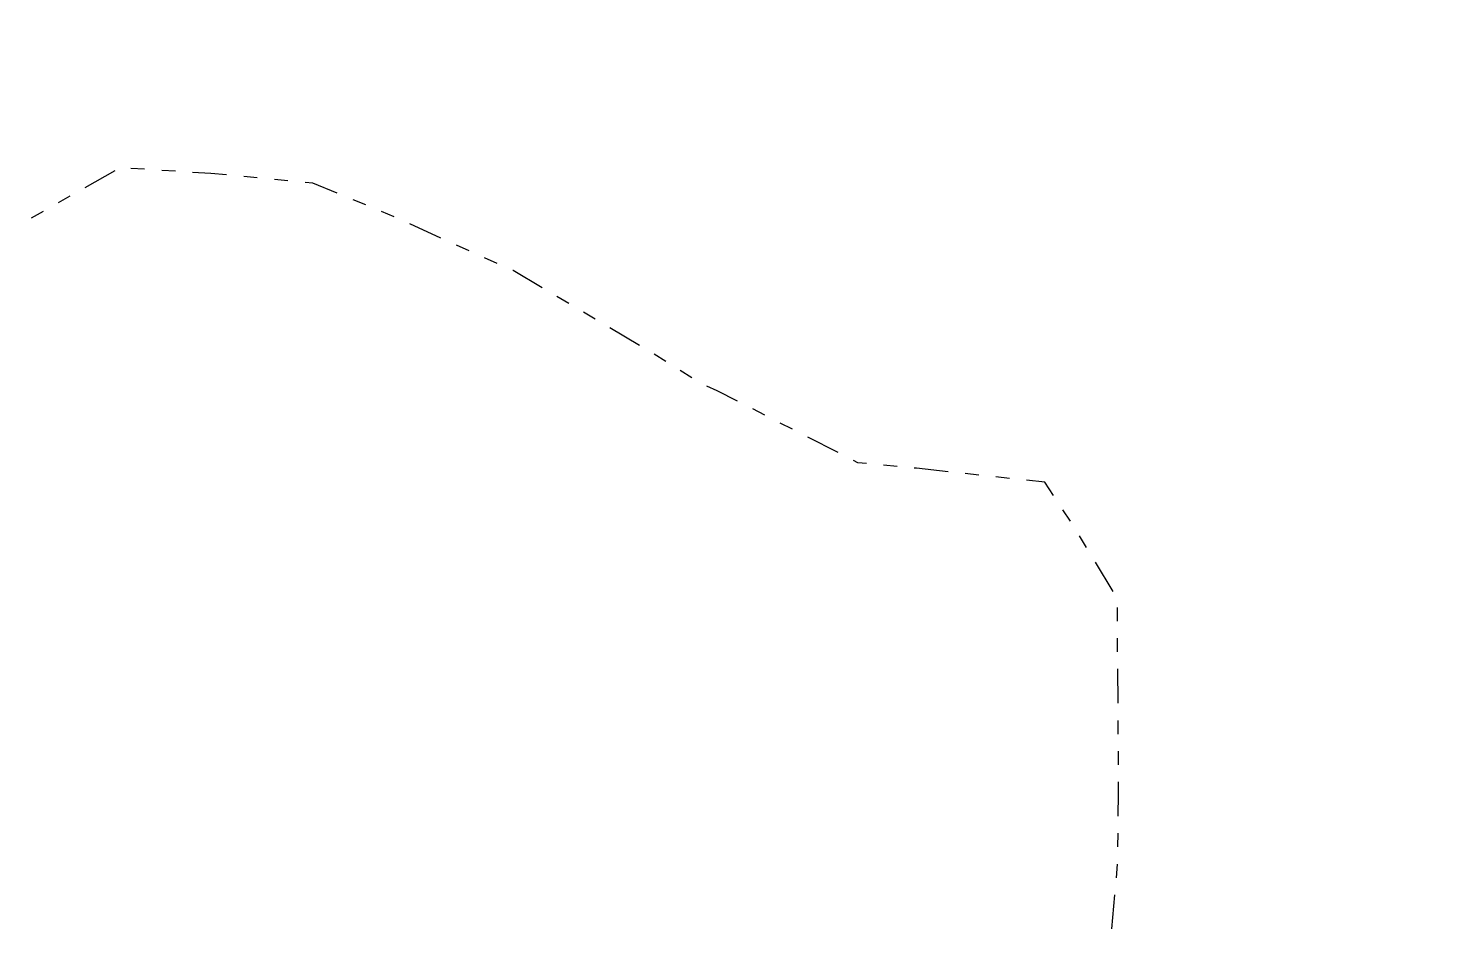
# Model space of a CAD drawing. Header units: feet. Extents: x 2175025 to 2179063, y 467811 to 470338.
# Drawn here: x 2176210.72 to 2176221.11, y 469914.89 to 469921.48 of the extents above; entities that cross this region are included whole.
import ezdxf

# ---------------------------------------------------------------- set-up
doc = ezdxf.new("R2010")
doc.units = ezdxf.units.FT
doc.header["$LTSCALE"] = 0.5
doc.header["$MEASUREMENT"] = 0
doc.linetypes.add('DIVIDE', pattern=[1.25, 0.5, -0.25, 0, -0.25, 0, -0.25])
doc.layers.add('EC', color=35, linetype='DIVIDE')
doc.layers.add('Road Bush Tollway Approximate', color=4, linetype='CONTINUOUS')

msp = doc.modelspace()

# ---------------------------------------------------------------- linework, layer by layer
at = {"layer": 'EC', "color": 43, "elevation": 434, "flags": 128}
msp.add_lwpolyline([(2176212.838, 469902.202), (2176213.193, 469902.193), (2176213.661, 469902.198), (2176214.359, 469902.214), (2176214.496, 469902.26), (2176214.78, 469902.357), (2176215.381, 469902.559), (2176215.689, 469902.65), (2176216.364, 469903.76), (2176216.989, 469904.915), (2176217.54, 469907.188), (2176217.636, 469907.537), (2176217.993, 469909.618), (2176218.106, 469910.256), (2176218.115, 469910.328), (2176218.345, 469912.095), (2176218.465, 469913.002), (2176218.469, 469913.033), (2176218.675, 469915.382), (2176218.683, 469915.892), (2176218.673, 469917.324), (2176218.363, 469917.833), (2176218.145, 469918.168), (2176217.206, 469918.27), (2176216.779, 469918.311), (2176215.751, 469918.837), (2176215.625, 469918.895), (2176215.264, 469919.121), (2176214.513, 469919.565), (2176214.262, 469919.714), (2176213.348, 469920.127), (2176212.799, 469920.353), (2176212.056, 469920.423), (2176211.395, 469920.465), (2176210.362, 469919.882), (2176210.084, 469919.728), (2176209.944, 469919.482), (2176209.794, 469919.175), (2176209.067, 469917.691), (2176208.431, 469916.132), (2176208.349, 469915.811), (2176208.316, 469915.642), (2176207.967, 469913.745), (2176207.834, 469912.739), (2176207.72, 469911.604), (2176207.608, 469909.998), (2176207.605, 469909.389), (2176207.515, 469907.342), (2176207.53, 469907.151), (2176207.587, 469906.987), (2176208.072, 469905.685), (2176209.169, 469904.198), (2176210.128, 469903.376), (2176211.259, 469902.529), (2176211.99, 469902.286), (2176212.03, 469902.275), (2176212.155, 469902.256)], close=True, dxfattribs=at)
at = {"layer": 'Road Bush Tollway Approximate', "color": 7}
for radius in [2093.6, 2057.855]:
    msp.add_arc((2174448.305, 468713.035, -18.307), radius, 30.539066, 46.28453, dxfattribs=at)

doc.saveas('drawing.dxf')
